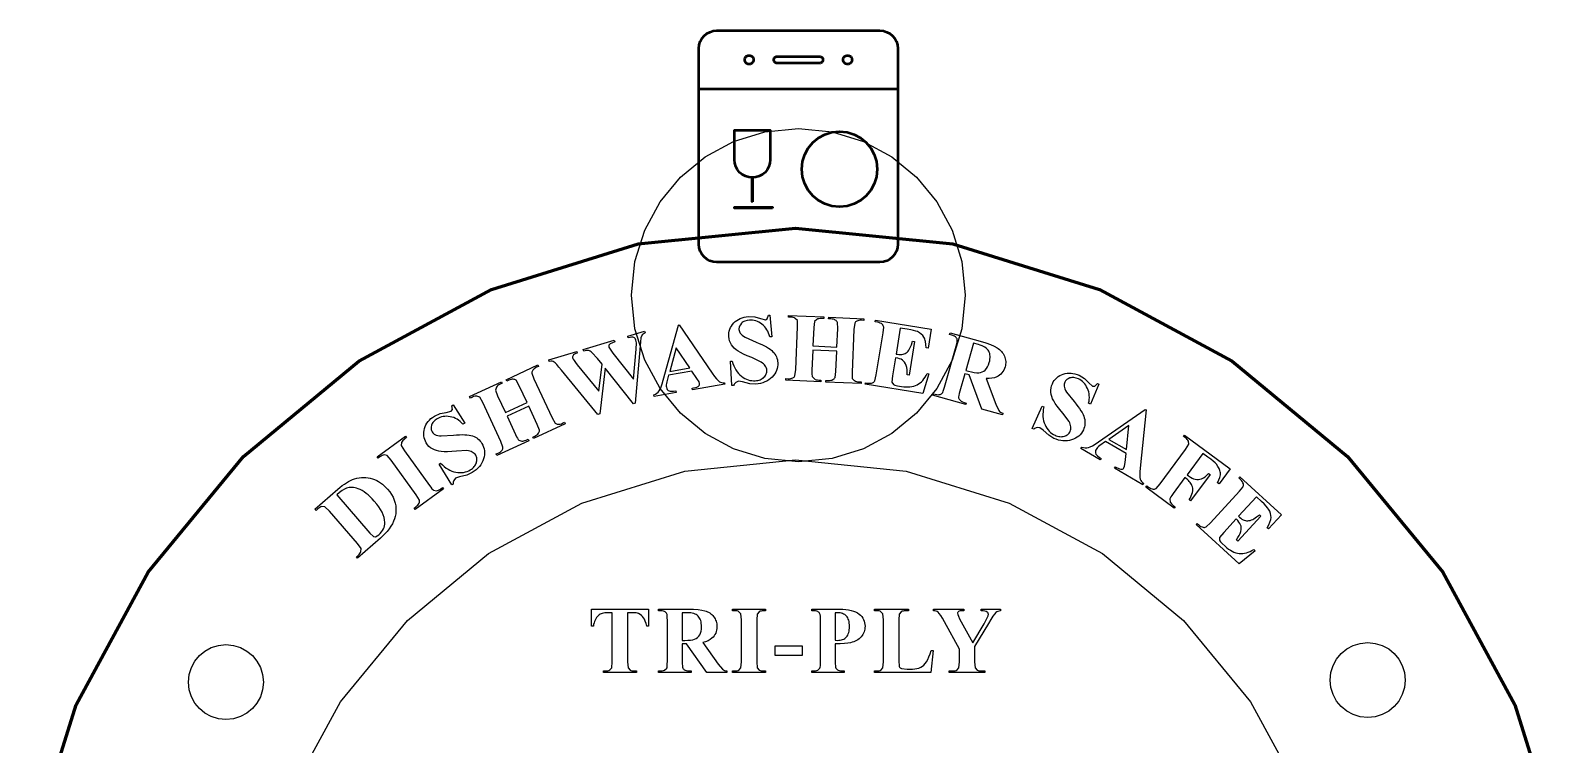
# Model space of a CAD drawing. Header units: centimetres. Extents: x -5.1 to 5, y -5.1 to 5.2.
# Drawn here: x -4.15 to 4.1, y 1.37 to 5.22 of the extents above; entities that cross this region are included whole.
import ezdxf

# ---------------------------------------------------------------- set-up
doc = ezdxf.new("R2010")
doc.units = ezdxf.units.CM
doc.header["$MEASUREMENT"] = 0
doc.layers.add('Layer 1', color=7, linetype='Continuous')

msp = doc.modelspace()

# ---------------------------------------------------------------- linework, layer by layer
at = {"layer": 'Layer 1', "lineweight": 50}
for points in [[(0.42797, 3.97009), (-0.45211, 3.97009), (-0.47167, 3.97206), (-0.48988, 3.97772), (-0.50637, 3.98667), (-0.52073, 3.99852), (-0.53258, 4.01289), (-0.54153, 4.02937), (-0.54719, 4.04759), (-0.54916, 4.06714), (-0.54916, 5.12248), (-0.54719, 5.14203), (-0.54153, 5.16025), (-0.53258, 5.17673), (-0.52073, 5.1911), (-0.50637, 5.20295), (-0.48988, 5.2119), (-0.47167, 5.21756), (-0.45211, 5.21953), (0.42797, 5.21953), (0.44752, 5.21756), (0.46574, 5.2119), (0.48222, 5.20295), (0.49658, 5.1911), (0.50843, 5.17673), (0.51738, 5.16025), (0.52304, 5.14203), (0.52501, 5.12248), (0.52501, 4.06714), (0.52304, 4.04759), (0.51738, 4.02937), (0.50843, 4.01289), (0.49658, 3.99852), (0.48222, 3.98667), (0.46574, 3.97772), (0.44752, 3.97206), (0.42797, 3.97009)], [(-0.254, 5.06203), (-0.25448, 5.05724), (-0.25587, 5.05278), (-0.25806, 5.04874), (-0.26097, 5.04522), (-0.26449, 5.04231), (-0.26853, 5.04012), (-0.27299, 5.03873), (-0.27778, 5.03825), (-0.28258, 5.03873), (-0.28705, 5.04012), (-0.2911, 5.04231), (-0.29462, 5.04522), (-0.29753, 5.04874), (-0.29972, 5.05278), (-0.30111, 5.05724), (-0.30159, 5.06203), (-0.30111, 5.06682), (-0.29972, 5.07128), (-0.29753, 5.07532), (-0.29462, 5.07884), (-0.2911, 5.08174), (-0.28705, 5.08393), (-0.28258, 5.08532), (-0.27778, 5.0858), (-0.27299, 5.08532), (-0.26853, 5.08393), (-0.26449, 5.08174), (-0.26097, 5.07884), (-0.25806, 5.07532), (-0.25587, 5.07128), (-0.25448, 5.06682), (-0.254, 5.06203)], [(0.10291, 5.04415), (-0.12704, 5.04415), (-0.13064, 5.04451), (-0.134, 5.04556), (-0.13703, 5.0472), (-0.13968, 5.04939), (-0.14187, 5.05204), (-0.14351, 5.05507), (-0.14456, 5.05843), (-0.14492, 5.06203), (-0.14456, 5.06564), (-0.14351, 5.06899), (-0.14187, 5.07203), (-0.13968, 5.07468), (-0.13703, 5.07686), (-0.134, 5.07851), (-0.13064, 5.07956), (-0.12704, 5.07992), (0.10291, 5.07992), (0.10651, 5.07956), (0.10987, 5.07851), (0.1129, 5.07686), (0.11555, 5.07468), (0.11774, 5.07203), (0.11938, 5.06899), (0.12043, 5.06564), (0.12079, 5.06203), (0.12043, 5.05843), (0.11938, 5.05507), (0.11774, 5.05204), (0.11555, 5.04939), (0.1129, 5.0472), (0.10987, 5.04556), (0.10651, 5.04451), (0.10291, 5.04415)], [(0.27744, 5.06203), (0.27696, 5.05724), (0.27557, 5.05278), (0.27338, 5.04874), (0.27047, 5.04522), (0.26695, 5.04231), (0.26291, 5.04012), (0.25845, 5.03873), (0.25366, 5.03825), (0.24886, 5.03873), (0.24439, 5.04012), (0.24034, 5.04231), (0.23682, 5.04522), (0.23391, 5.04874), (0.23172, 5.05278), (0.23033, 5.05724), (0.22985, 5.06203), (0.23033, 5.06682), (0.23172, 5.07128), (0.23391, 5.07532), (0.23682, 5.07884), (0.24034, 5.08174), (0.24439, 5.08393), (0.24886, 5.08532), (0.25366, 5.0858), (0.25845, 5.08532), (0.26291, 5.08393), (0.26695, 5.08174), (0.27047, 5.07884), (0.27338, 5.07532), (0.27557, 5.07128), (0.27696, 5.06682), (0.27744, 5.06203)], [(-0.26043, 4.42603), (-0.26043, 4.42603), (-0.27994, 4.428), (-0.29811, 4.43363), (-0.31455, 4.44256), (-0.32888, 4.45438), (-0.3407, 4.4687), (-0.34963, 4.48514), (-0.35527, 4.50332), (-0.35724, 4.52283), (-0.35724, 4.68186), (-0.16363, 4.68186), (-0.16363, 4.52283), (-0.1656, 4.50332), (-0.17124, 4.48514), (-0.18017, 4.4687), (-0.19199, 4.45438), (-0.20632, 4.44256), (-0.22276, 4.43363), (-0.24093, 4.428), (-0.26043, 4.42603)], [(0.41354, 4.4715), (0.4094, 4.43049), (0.39754, 4.39229), (0.37878, 4.35771), (0.35393, 4.32759), (0.32381, 4.30274), (0.28923, 4.28398), (0.25103, 4.27212), (0.21002, 4.26798), (0.16899, 4.27212), (0.13078, 4.28398), (0.09621, 4.30274), (0.06608, 4.32759), (0.04123, 4.35771), (0.02246, 4.39229), (0.0106, 4.43049), (0.00647, 4.4715), (0.0106, 4.51252), (0.02246, 4.55072), (0.04123, 4.58529), (0.06608, 4.61541), (0.09621, 4.64026), (0.13078, 4.65903), (0.16899, 4.67089), (0.21002, 4.67502), (0.25103, 4.67089), (0.28923, 4.65903), (0.32381, 4.64026), (0.35393, 4.61541), (0.37878, 4.58529), (0.39754, 4.55072), (0.4094, 4.51252), (0.41354, 4.4715)], [(-0.25926, 4.29613), (-0.26046, 4.29613), (-0.26046, 4.42606), (-0.25926, 4.42606), (-0.25926, 4.29613)], [(-0.15078, 4.26113), (-0.35722, 4.26113), (-0.35722, 4.26727), (-0.15078, 4.26727), (-0.15078, 4.26113)]]:
    msp.add_lwpolyline(points, close=True, dxfattribs=at)
msp.add_lwpolyline([(-0.54894, 4.90576), (0.52562, 4.90576)], dxfattribs=at)
at = {"layer": 'Layer 1', "color": 7}
msp.add_lwpolyline([(0.88844, 3.79178), (0.87015, 3.61036), (0.8177, 3.44138), (0.73469, 3.28846), (0.62477, 3.15523), (0.49154, 3.04531), (0.33862, 2.9623), (0.16964, 2.90985), (-0.01178, 2.89156), (-0.1932, 2.90985), (-0.36218, 2.9623), (-0.51509, 3.04531), (-0.64832, 3.15523), (-0.75825, 3.28846), (-0.84125, 3.44138), (-0.8937, 3.61036), (-0.91199, 3.79178), (-0.8937, 3.9732), (-0.84125, 4.14218), (-0.75825, 4.2951), (-0.64832, 4.42833), (-0.51509, 4.53825), (-0.36218, 4.62126), (-0.1932, 4.67371), (-0.01178, 4.692), (0.16964, 4.67371), (0.33862, 4.62126), (0.49154, 4.53825), (0.62477, 4.42833), (0.73469, 4.2951), (0.8177, 4.14218), (0.87015, 3.9732), (0.88844, 3.79178)], close=True, dxfattribs=at)
at = {"layer": 'Layer 1', "color": 250, "lineweight": 60}
msp.add_lwpolyline([(-4.15436, 0.79055), (-3.90891, 1.58126), (-3.52053, 2.2968), (-3.00616, 2.92023), (-2.38273, 3.4346), (-1.66719, 3.82298), (-0.87648, 4.06843), (-0.02753, 4.15401), (0.82142, 4.06843), (1.61214, 3.82298), (2.32768, 3.4346), (2.95111, 2.92023), (3.46548, 2.2968), (3.85386, 1.58126), (4.09931, 0.79055)], dxfattribs=at)
at = {"layer": 'Layer 1'}
for points in [[(-0.16511, 3.68379), (-0.15478, 3.56744), (-0.16574, 3.56673), (-0.16874, 3.57725), (-0.17241, 3.5872), (-0.17676, 3.59656), (-0.18177, 3.60533), (-0.18745, 3.61353), (-0.1938, 3.62114), (-0.20083, 3.62818), (-0.20854, 3.63463), (-0.21666, 3.64037), (-0.22488, 3.64526), (-0.23318, 3.64931), (-0.24159, 3.65253), (-0.25008, 3.6549), (-0.25868, 3.65643), (-0.26737, 3.65711), (-0.27616, 3.65696), (-0.28909, 3.65524), (-0.30047, 3.65185), (-0.30558, 3.64953), (-0.3103, 3.6468), (-0.31462, 3.64364), (-0.31856, 3.64007), (-0.3251, 3.63235), (-0.32959, 3.62422), (-0.33107, 3.62), (-0.33203, 3.61569), (-0.33249, 3.61128), (-0.33245, 3.60678), (-0.33173, 3.60116), (-0.33031, 3.59592), (-0.32822, 3.59103), (-0.32544, 3.5865), (-0.32061, 3.58079), (-0.31459, 3.57517), (-0.30736, 3.56964), (-0.29893, 3.56422), (-0.23884, 3.53787), (-0.22304, 3.5314), (-0.20854, 3.52495), (-0.19535, 3.51852), (-0.18348, 3.5121), (-0.17291, 3.50571), (-0.16365, 3.49933), (-0.15569, 3.49297), (-0.14905, 3.48663), (-0.14343, 3.48015), (-0.1385, 3.47339), (-0.13423, 3.46635), (-0.13065, 3.45902), (-0.12773, 3.4514), (-0.1255, 3.44349), (-0.12393, 3.4353), (-0.12303, 3.42681), (-0.12289, 3.41603), (-0.12388, 3.40556), (-0.12601, 3.3954), (-0.12928, 3.38555), (-0.13367, 3.37602), (-0.13921, 3.3668), (-0.14587, 3.35788), (-0.15367, 3.34927), (-0.16236, 3.34129), (-0.17172, 3.33425), (-0.18174, 3.32815), (-0.19243, 3.323), (-0.20378, 3.31879), (-0.2158, 3.31552), (-0.22848, 3.31321), (-0.24182, 3.31184), (-0.27448, 3.31307), (-0.31369, 3.32322), (-0.33523, 3.32693), (-0.34961, 3.32079), (-0.35313, 3.31758), (-0.35624, 3.31373), (-0.35892, 3.30922), (-0.36118, 3.30406), (-0.3705, 3.30345), (-0.37909, 3.43527), (-0.36977, 3.43588), (-0.3656, 3.42263), (-0.36081, 3.41024), (-0.35538, 3.39871), (-0.34932, 3.38806), (-0.34263, 3.37827), (-0.33532, 3.36935), (-0.32738, 3.3613), (-0.31882, 3.35413), (-0.30987, 3.34785), (-0.30082, 3.3425), (-0.29167, 3.33806), (-0.28242, 3.33454), (-0.27306, 3.33194), (-0.2636, 3.33026), (-0.25404, 3.32951), (-0.24436, 3.32968), (-0.23706, 3.33041), (-0.23017, 3.3316), (-0.22369, 3.33326), (-0.21763, 3.33539), (-0.21197, 3.33798), (-0.20673, 3.34103), (-0.20191, 3.34455), (-0.1975, 3.34853), (-0.19358, 3.3528), (-0.19023, 3.3572), (-0.18745, 3.36172), (-0.18523, 3.36636), (-0.18359, 3.37114), (-0.18251, 3.37605), (-0.18199, 3.38109), (-0.18205, 3.38626), (-0.18288, 3.39232), (-0.18456, 3.39826), (-0.18709, 3.40406), (-0.19047, 3.40971), (-0.1947, 3.41518), (-0.1998, 3.42044), (-0.20578, 3.42551), (-0.21266, 3.43041), (-0.26377, 3.45435), (-0.28757, 3.46409), (-0.30782, 3.47323), (-0.32452, 3.48174), (-0.33766, 3.4896), (-0.34836, 3.49742), (-0.35786, 3.5058), (-0.36615, 3.51475), (-0.37324, 3.52425), (-0.37901, 3.53438), (-0.38336, 3.5451), (-0.38627, 3.55642), (-0.38777, 3.56832), (-0.38794, 3.5786), (-0.38709, 3.58856), (-0.38522, 3.5982), (-0.38233, 3.60752), (-0.37841, 3.61652), (-0.37347, 3.62519), (-0.36751, 3.63355), (-0.36052, 3.64158), (-0.35276, 3.649), (-0.34441, 3.65554), (-0.33548, 3.66118), (-0.32597, 3.66595), (-0.31587, 3.66982), (-0.30519, 3.67282), (-0.29393, 3.67493), (-0.28209, 3.67616), (-0.24756, 3.67435), (-0.21611, 3.66493), (-0.19026, 3.65832), (-0.17955, 3.66309), (-0.17334, 3.68325), (-0.16511, 3.68379)], [(0.06591, 3.49462), (0.06118, 3.38587), (0.06084, 3.3736), (0.06099, 3.36386), (0.06162, 3.35664), (0.06274, 3.35195), (0.07421, 3.33964), (0.07897, 3.33719), (0.08453, 3.33535), (0.0909, 3.33412), (0.09805, 3.33349), (0.11004, 3.33297), (0.10965, 3.324), (-0.07975, 3.33222), (-0.07936, 3.34119), (-0.06738, 3.34067), (-0.05985, 3.34069), (-0.05306, 3.34143), (-0.04701, 3.34288), (-0.04171, 3.34502), (-0.03832, 3.34704), (-0.03531, 3.34972), (-0.03269, 3.35306), (-0.03046, 3.35706), (-0.0261, 3.38966), (-0.01609, 3.62034), (-0.01755, 3.65426), (-0.02894, 3.66656), (-0.03369, 3.66902), (-0.03928, 3.67086), (-0.0457, 3.67209), (-0.05297, 3.67272), (-0.06495, 3.67324), (-0.06456, 3.68221), (0.12485, 3.67399), (0.12446, 3.66502), (0.11247, 3.66554), (0.10501, 3.66552), (0.09827, 3.66478), (0.09226, 3.66333), (0.08698, 3.66118), (0.07555, 3.64916), (0.0712, 3.61655), (0.06689, 3.51732), (0.19591, 3.51172), (0.20021, 3.61095), (0.19875, 3.64487), (0.19702, 3.64822), (0.19453, 3.65139), (0.19126, 3.65438), (0.18719, 3.65718), (0.18238, 3.65964), (0.17678, 3.66148), (0.17037, 3.66271), (0.16316, 3.66334), (0.15136, 3.66385), (0.15175, 3.67282), (0.34116, 3.6646), (0.34077, 3.65563), (0.32897, 3.65614), (0.32139, 3.65612), (0.31459, 3.65539), (0.30858, 3.65394), (0.30338, 3.65179), (0.29998, 3.64977), (0.29692, 3.6471), (0.29421, 3.64377), (0.29185, 3.63977), (0.28751, 3.60716), (0.2775, 3.37648), (0.27895, 3.34256), (0.28068, 3.33922), (0.28318, 3.33605), (0.28645, 3.33305), (0.29052, 3.33025), (0.29533, 3.32779), (0.30093, 3.32595), (0.30734, 3.32472), (0.31455, 3.32409), (0.32636, 3.32358), (0.32597, 3.31461), (0.13655, 3.32283), (0.13694, 3.3318), (0.14875, 3.33129), (0.15633, 3.33131), (0.16313, 3.33205), (0.16913, 3.3335), (0.17433, 3.33565), (0.17774, 3.33767), (0.18079, 3.34034), (0.18349, 3.34367), (0.18585, 3.34767), (0.1902, 3.38027), (0.19492, 3.48902), (0.06591, 3.49462)], [(0.53775, 3.61431), (0.51492, 3.47349), (0.52207, 3.47233), (0.5304, 3.47131), (0.53825, 3.47103), (0.5456, 3.47149), (0.55248, 3.47269), (0.55886, 3.47463), (0.56477, 3.47731), (0.57018, 3.48072), (0.57512, 3.48488), (0.57967, 3.48974), (0.58397, 3.49527), (0.58804, 3.50146), (0.59185, 3.50832), (0.59873, 3.52405), (0.6046, 3.54246), (0.6149, 3.54079), (0.58556, 3.3598), (0.57527, 3.36147), (0.57554, 3.37593), (0.5747, 3.38918), (0.57276, 3.40123), (0.56973, 3.41206), (0.56579, 3.4216), (0.56121, 3.42964), (0.55597, 3.4362), (0.55006, 3.44129), (0.54298, 3.44537), (0.53424, 3.44888), (0.52385, 3.45182), (0.51179, 3.45419), (0.49604, 3.357), (0.49293, 3.32174), (0.50064, 3.30978), (0.50433, 3.30736), (0.50916, 3.30526), (0.51512, 3.3035), (0.52221, 3.30209), (0.54373, 3.2986), (0.55606, 3.29696), (0.56787, 3.29612), (0.57919, 3.29608), (0.58999, 3.29684), (0.60028, 3.2984), (0.61006, 3.30075), (0.61933, 3.3039), (0.62808, 3.30785), (0.63637, 3.31261), (0.64425, 3.31818), (0.65171, 3.32458), (0.65875, 3.3318), (0.66537, 3.33985), (0.67157, 3.34872), (0.67735, 3.35842), (0.68271, 3.36895), (0.69256, 3.36735), (0.65858, 3.26018), (0.34822, 3.31048), (0.34965, 3.31935), (0.36149, 3.31743), (0.36897, 3.31657), (0.3758, 3.3165), (0.38198, 3.31723), (0.3875, 3.31874), (0.3911, 3.32035), (0.3944, 3.32266), (0.39739, 3.32566), (0.40008, 3.32938), (0.40822, 3.36125), (0.44516, 3.58917), (0.44851, 3.61843), (0.44762, 3.62292), (0.44607, 3.62699), (0.44386, 3.63062), (0.44099, 3.63383), (0.43602, 3.63787), (0.42998, 3.64116), (0.42287, 3.64371), (0.41467, 3.64551), (0.40283, 3.64743), (0.40427, 3.65629), (0.70478, 3.60758), (0.68821, 3.50536), (0.67791, 3.50703), (0.67653, 3.52515), (0.67393, 3.54073), (0.67217, 3.54758), (0.67011, 3.55379), (0.66776, 3.55937), (0.66511, 3.56432), (0.65871, 3.57317), (0.65071, 3.58118), (0.64109, 3.58834), (0.62985, 3.59466), (0.62117, 3.59812), (0.60917, 3.60155), (0.59384, 3.60492), (0.57517, 3.60825), (0.53775, 3.61431)], [(-0.8416, 3.59719), (-0.83903, 3.58858), (-0.85394, 3.57833), (-0.86167, 3.56076), (-0.86614, 3.51751), (-0.89259, 3.20801), (-0.90199, 3.2052), (-1.05365, 3.39782), (-1.08397, 3.15077), (-1.0931, 3.14804), (-1.29015, 3.38757), (-1.30385, 3.40393), (-1.31499, 3.41659), (-1.32358, 3.42553), (-1.32964, 3.43073), (-1.33489, 3.43342), (-1.34105, 3.43484), (-1.34813, 3.43501), (-1.35612, 3.43393), (-1.35869, 3.44254), (-1.2075, 3.48775), (-1.20493, 3.47915), (-1.21315, 3.47612), (-1.21967, 3.47301), (-1.2245, 3.4698), (-1.22763, 3.46648), (-1.22951, 3.46313), (-1.23054, 3.45969), (-1.23072, 3.45618), (-1.23007, 3.4526), (-1.22747, 3.44677), (-1.22249, 3.43874), (-1.21513, 3.42853), (-1.2054, 3.41613), (-1.08834, 3.27374), (-1.07143, 3.41889), (-1.09566, 3.44941), (-1.1256, 3.48302), (-1.1303, 3.48656), (-1.13503, 3.48935), (-1.1398, 3.49137), (-1.14461, 3.4926), (-1.1498, 3.49304), (-1.15582, 3.49268), (-1.16267, 3.4915), (-1.17036, 3.48949), (-1.17293, 3.49809), (-1.00534, 3.54822), (-1.00276, 3.53961), (-1.02738, 3.52921), (-1.03406, 3.52088), (-1.03433, 3.51059), (-1.01229, 3.47876), (-0.90133, 3.33886), (-0.88756, 3.49962), (-0.88568, 3.53363), (-0.88821, 3.54942), (-0.89011, 3.55413), (-0.89274, 3.55803), (-0.8961, 3.56111), (-0.90023, 3.56339), (-0.90539, 3.56465), (-0.91201, 3.56476), (-0.92008, 3.56371), (-0.92958, 3.5615), (-0.93215, 3.5701), (-0.8416, 3.59719)], [(-0.58631, 3.38149), (-0.71189, 3.36005), (-0.72176, 3.3237), (-0.72363, 3.31504), (-0.72468, 3.30726), (-0.72492, 3.30038), (-0.72437, 3.29439), (-0.72243, 3.28765), (-0.71915, 3.28214), (-0.71453, 3.27784), (-0.70857, 3.27476), (-0.70335, 3.27369), (-0.69557, 3.2733), (-0.68522, 3.2736), (-0.67231, 3.2746), (-0.6708, 3.26575), (-0.79005, 3.24538), (-0.79156, 3.25424), (-0.78271, 3.25786), (-0.7749, 3.26257), (-0.76817, 3.26835), (-0.76253, 3.27519), (-0.75731, 3.28439), (-0.75194, 3.2971), (-0.74644, 3.31331), (-0.74082, 3.33303), (-0.65961, 3.63002), (-0.65454, 3.63089), (-0.47689, 3.37024), (-0.46488, 3.35332), (-0.45436, 3.34), (-0.44531, 3.3303), (-0.43772, 3.32423), (-0.43212, 3.32148), (-0.42577, 3.31975), (-0.41862, 3.31902), (-0.41067, 3.31928), (-0.40915, 3.31043), (-0.58268, 3.2808), (-0.58419, 3.28965), (-0.57706, 3.29087), (-0.56746, 3.29288), (-0.55952, 3.29534), (-0.55326, 3.29825), (-0.5487, 3.30161), (-0.54654, 3.3043), (-0.5452, 3.30735), (-0.54467, 3.31072), (-0.54493, 3.3144), (-0.54812, 3.32378), (-0.55937, 3.34178), (-0.58631, 3.38149)], [(0.88567, 3.36795), (0.85891, 3.27284), (0.85565, 3.26042), (0.85354, 3.25037), (0.85257, 3.24273), (0.85278, 3.23752), (0.8539, 3.23357), (0.8558, 3.2298), (0.85846, 3.2262), (0.86187, 3.22279), (0.86673, 3.21943), (0.87362, 3.21606), (0.88256, 3.21268), (0.89356, 3.2093), (0.89113, 3.20066), (0.7118, 3.2511), (0.71423, 3.25975), (0.7255, 3.25687), (0.73496, 3.25508), (0.7426, 3.25439), (0.74843, 3.25479), (0.75312, 3.25599), (0.75724, 3.25772), (0.76079, 3.25994), (0.76376, 3.26265), (0.76666, 3.26698), (0.76982, 3.27397), (0.77323, 3.28362), (0.77692, 3.2959), (0.83888, 3.51615), (0.84215, 3.52861), (0.84428, 3.53864), (0.84523, 3.54626), (0.84502, 3.55147), (0.8439, 3.55543), (0.842, 3.5592), (0.83934, 3.56278), (0.83594, 3.5662), (0.83108, 3.56955), (0.82419, 3.57292), (0.81524, 3.5763), (0.80424, 3.57969), (0.80667, 3.58833), (0.9696, 3.5425), (0.99911, 3.53363), (1.02405, 3.52491), (1.04441, 3.51632), (1.06023, 3.50786), (1.06678, 3.50351), (1.07286, 3.4988), (1.07848, 3.49373), (1.08363, 3.48831), (1.08832, 3.48252), (1.09253, 3.47638), (1.09628, 3.46989), (1.09957, 3.46303), (1.1023, 3.45599), (1.10438, 3.44886), (1.1058, 3.44166), (1.10658, 3.43437), (1.1067, 3.427), (1.10616, 3.41955), (1.10498, 3.41201), (1.10315, 3.40439), (1.10015, 3.3954), (1.09638, 3.38705), (1.09185, 3.37935), (1.08657, 3.37229), (1.08052, 3.36588), (1.07372, 3.36012), (1.06616, 3.355), (1.05784, 3.35054), (1.04597, 3.34604), (1.0326, 3.34302), (1.01772, 3.3415), (1.00134, 3.34146), (1.05323, 3.20363), (1.06922, 3.16949), (1.07379, 3.16455), (1.07905, 3.16035), (1.08497, 3.15688), (1.09155, 3.15415), (1.08897, 3.145), (0.97858, 3.17605), (0.90869, 3.36148), (0.88567, 3.36795)], [(-0.598, 3.39879), (-0.67162, 3.50728), (-0.70633, 3.38029), (-0.598, 3.39879)], [(0.93204, 3.53276), (0.89068, 3.38576), (0.90541, 3.38162), (0.92238, 3.37727), (0.93732, 3.37434), (0.95021, 3.37283), (0.96104, 3.37273), (0.97056, 3.37417), (0.97948, 3.37714), (0.98779, 3.38164), (0.99549, 3.38765), (1.00244, 3.39523), (1.00848, 3.40444), (1.0136, 3.41525), (1.01779, 3.42767), (1.02011, 3.43704), (1.02166, 3.44595), (1.02246, 3.45439), (1.02249, 3.46237), (1.02175, 3.46989), (1.02025, 3.47695), (1.01799, 3.48354), (1.01497, 3.48967), (1.01113, 3.49538), (1.00641, 3.50072), (1.00082, 3.50569), (0.99435, 3.51029), (0.98701, 3.51452), (0.97879, 3.51837), (0.96969, 3.52186), (0.95972, 3.52497), (0.93204, 3.53276)], [(-1.58342, 3.1377), (-1.53757, 3.03898), (-1.53223, 3.02793), (-1.52762, 3.01935), (-1.52373, 3.01323), (-1.52058, 3.00958), (-1.50474, 3.00393), (-1.49938, 3.00394), (-1.4936, 3.00487), (-1.48738, 3.00671), (-1.48074, 3.00944), (-1.46985, 3.0145), (-1.46607, 3.00635), (-1.63801, 2.9265), (-1.6418, 2.93465), (-1.63092, 2.9397), (-1.62425, 2.94318), (-1.61855, 2.94696), (-1.61385, 2.95103), (-1.61013, 2.95537), (-1.60805, 2.95873), (-1.60661, 2.96248), (-1.60582, 2.96665), (-1.60567, 2.97123), (-1.61681, 3.00218), (-1.71407, 3.2116), (-1.73097, 3.24104), (-1.74674, 3.24673), (-1.7521, 3.24672), (-1.7579, 3.24578), (-1.76417, 3.24392), (-1.77091, 3.24114), (-1.78179, 3.23609), (-1.78557, 3.24423), (-1.61362, 3.32408), (-1.60984, 3.31594), (-1.62073, 3.31088), (-1.62734, 3.30743), (-1.63298, 3.30367), (-1.63765, 3.29962), (-1.64135, 3.29528), (-1.64596, 3.27935), (-1.63483, 3.2484), (-1.59299, 3.15831), (-1.47587, 3.2127), (-1.5177, 3.30279), (-1.53461, 3.33223), (-1.53768, 3.33441), (-1.54135, 3.33608), (-1.54563, 3.33723), (-1.55054, 3.33784), (-1.55594, 3.33781), (-1.56176, 3.33687), (-1.56801, 3.33501), (-1.57471, 3.33225), (-1.58542, 3.32728), (-1.5892, 3.33542), (-1.41725, 3.41528), (-1.41347, 3.40713), (-1.42418, 3.40216), (-1.4309, 3.39865), (-1.43661, 3.39487), (-1.44128, 3.39082), (-1.4449, 3.38652), (-1.44699, 3.38316), (-1.44847, 3.37938), (-1.44934, 3.37518), (-1.4496, 3.37054), (-1.43845, 3.3396), (-1.3412, 3.13018), (-1.3243, 3.10074), (-1.32122, 3.09856), (-1.31755, 3.09689), (-1.31327, 3.09574), (-1.30836, 3.09513), (-1.30296, 3.09516), (-1.29714, 3.0961), (-1.29089, 3.09796), (-1.28419, 3.10072), (-1.27348, 3.10569), (-1.2697, 3.09755), (-1.44165, 3.01769), (-1.44543, 3.02584), (-1.43472, 3.03081), (-1.428, 3.03432), (-1.42229, 3.0381), (-1.41762, 3.04215), (-1.414, 3.04645), (-1.41191, 3.04981), (-1.41043, 3.05359), (-1.40956, 3.0578), (-1.40931, 3.06243), (-1.42045, 3.09337), (-1.4663, 3.1921), (-1.58342, 3.1377)], [(1.60925, 3.31116), (1.56371, 3.20359), (1.55369, 3.20811), (1.55599, 3.21881), (1.55742, 3.22931), (1.55799, 3.23962), (1.55769, 3.24972), (1.55652, 3.25963), (1.55449, 3.26934), (1.55159, 3.27885), (1.54782, 3.28816), (1.54335, 3.29704), (1.5384, 3.30522), (1.53297, 3.3127), (1.52706, 3.31949), (1.52067, 3.32558), (1.5138, 3.33096), (1.50645, 3.33566), (1.49861, 3.33965), (1.48639, 3.34421), (1.47475, 3.34657), (1.46916, 3.34692), (1.46371, 3.34673), (1.4584, 3.34598), (1.45325, 3.34467), (1.44385, 3.34093), (1.43607, 3.33585), (1.43278, 3.33283), (1.4299, 3.32948), (1.42742, 3.3258), (1.42535, 3.32181), (1.42335, 3.31651), (1.42213, 3.31121), (1.42169, 3.30591), (1.422, 3.3006), (1.42358, 3.2933), (1.42626, 3.28551), (1.43005, 3.27723), (1.43494, 3.26849), (1.4756, 3.21699), (1.48652, 3.20386), (1.49628, 3.19135), (1.5049, 3.17947), (1.51237, 3.16823), (1.5187, 3.15761), (1.52387, 3.14763), (1.5279, 3.13828), (1.53079, 3.12956), (1.5327, 3.12121), (1.53389, 3.11293), (1.53434, 3.10471), (1.53406, 3.09655), (1.53306, 3.08846), (1.53132, 3.08042), (1.52885, 3.07245), (1.52566, 3.06453), (1.52072, 3.05495), (1.51492, 3.04617), (1.50827, 3.03821), (1.50076, 3.03105), (1.49239, 3.0247), (1.48317, 3.01916), (1.4731, 3.01442), (1.46217, 3.01049), (1.45074, 3.00753), (1.43917, 3.0057), (1.42745, 3.00503), (1.4156, 3.0055), (1.4036, 3.00712), (1.39147, 3.00988), (1.37919, 3.0138), (1.36677, 3.01886), (1.33851, 3.03529), (1.30867, 3.06267), (1.2914, 3.07607), (1.27582, 3.0774), (1.2712, 3.07622), (1.26665, 3.07428), (1.26217, 3.07157), (1.25775, 3.06807), (1.24924, 3.07192), (1.30359, 3.19232), (1.3121, 3.18847), (1.30955, 3.17482), (1.30797, 3.16163), (1.30734, 3.14891), (1.30768, 3.13665), (1.30898, 3.12487), (1.31125, 3.11356), (1.31447, 3.10272), (1.31866, 3.09237), (1.32361, 3.08262), (1.32908, 3.07364), (1.33508, 3.06543), (1.34159, 3.05797), (1.34863, 3.05128), (1.35619, 3.04536), (1.36429, 3.0402), (1.37291, 3.0358), (1.37969, 3.03301), (1.38634, 3.03083), (1.39284, 3.02925), (1.39919, 3.02827), (1.4054, 3.0279), (1.41146, 3.02814), (1.41738, 3.02898), (1.42314, 3.03042), (1.4286, 3.03235), (1.43362, 3.03466), (1.4382, 3.03734), (1.44234, 3.0404), (1.44604, 3.04385), (1.44929, 3.04767), (1.45211, 3.05188), (1.45449, 3.05647), (1.45661, 3.06221), (1.45792, 3.06824), (1.45841, 3.07455), (1.45808, 3.08113), (1.45691, 3.08794), (1.45489, 3.09498), (1.452, 3.10227), (1.44822, 3.10983), (1.41435, 3.15498), (1.39792, 3.17477), (1.38433, 3.19234), (1.37359, 3.20769), (1.36568, 3.22081), (1.35992, 3.23274), (1.35548, 3.24461), (1.35236, 3.25641), (1.35056, 3.26812), (1.35023, 3.27977), (1.35144, 3.29128), (1.35418, 3.30263), (1.35844, 3.31384), (1.36312, 3.323), (1.36855, 3.3314), (1.37473, 3.33903), (1.38167, 3.3459), (1.38935, 3.352), (1.39778, 3.35733), (1.40697, 3.3619), (1.41692, 3.3657), (1.42726, 3.36861), (1.4377, 3.37045), (1.44823, 3.37125), (1.45887, 3.37098), (1.4696, 3.36966), (1.48044, 3.36729), (1.49137, 3.36387), (1.5024, 3.35939), (1.53203, 3.34157), (1.55537, 3.31848), (1.57509, 3.30049), (1.58678, 3.29966), (1.60174, 3.31455), (1.60925, 3.31116)], [(-1.87521, 3.19944), (-1.81238, 3.10098), (-1.82178, 3.09529), (-1.8293, 3.10324), (-1.83714, 3.11037), (-1.84531, 3.11667), (-1.8538, 3.12215), (-1.86262, 3.1268), (-1.87178, 3.13063), (-1.88126, 3.13363), (-1.89107, 3.1358), (-1.90092, 3.13715), (-1.91047, 3.1377), (-1.91971, 3.13747), (-1.92864, 3.13644), (-1.93728, 3.13462), (-1.94561, 3.13201), (-1.95364, 3.12861), (-1.96137, 3.12442), (-1.97205, 3.11693), (-1.98058, 3.10868), (-1.98405, 3.10427), (-1.98697, 3.09966), (-1.98935, 3.09487), (-1.9912, 3.08988), (-1.99344, 3.08002), (-1.99367, 3.07073), (-1.99304, 3.06631), (-1.99191, 3.06203), (-1.99028, 3.05791), (-1.98817, 3.05393), (-1.98494, 3.04928), (-1.98127, 3.04528), (-1.97715, 3.04192), (-1.9726, 3.03918), (-1.96568, 3.03634), (-1.95774, 3.03413), (-1.94878, 3.03256), (-1.9388, 3.03163), (-1.87333, 3.03597), (-1.85633, 3.03752), (-1.84049, 3.03849), (-1.82582, 3.03886), (-1.81232, 3.03864), (-1.79999, 3.03784), (-1.78883, 3.03645), (-1.77884, 3.03447), (-1.77002, 3.03191), (-1.76205, 3.02876), (-1.75456, 3.02504), (-1.74753, 3.02076), (-1.74097, 3.01591), (-1.73487, 3.01049), (-1.72923, 3.00451), (-1.72406, 2.99796), (-1.71935, 2.99084), (-1.71425, 2.98134), (-1.7103, 2.97159), (-1.70751, 2.9616), (-1.70587, 2.95136), (-1.70537, 2.94087), (-1.70603, 2.93013), (-1.70783, 2.91914), (-1.71078, 2.90791), (-1.71481, 2.89681), (-1.71987, 2.88625), (-1.72595, 2.87621), (-1.73305, 2.86671), (-1.74118, 2.85774), (-1.75034, 2.84931), (-1.76052, 2.84141), (-1.77173, 2.83404), (-1.80127, 2.82006), (-1.84075, 2.81098), (-1.86157, 2.80435), (-1.87149, 2.79226), (-1.87314, 2.78779), (-1.87412, 2.78294), (-1.87442, 2.77771), (-1.87404, 2.77208), (-1.88203, 2.76725), (-1.95045, 2.88025), (-1.94246, 2.88508), (-1.93265, 2.87524), (-1.92268, 2.86646), (-1.91255, 2.85874), (-1.90226, 2.85208), (-1.89181, 2.84648), (-1.88121, 2.84194), (-1.87046, 2.83846), (-1.85956, 2.83605), (-1.84872, 2.83461), (-1.83822, 2.83403), (-1.82805, 2.83431), (-1.81822, 2.83545), (-1.80872, 2.83746), (-1.79955, 2.84034), (-1.79072, 2.84408), (-1.78221, 2.8487), (-1.77607, 2.85271), (-1.77051, 2.85694), (-1.76552, 2.8614), (-1.76112, 2.86608), (-1.7573, 2.87099), (-1.75406, 2.87612), (-1.7514, 2.88146), (-1.74932, 2.88703), (-1.74782, 2.89263), (-1.74687, 2.89808), (-1.74649, 2.90337), (-1.74667, 2.90852), (-1.74741, 2.91351), (-1.74871, 2.91836), (-1.75058, 2.92307), (-1.75302, 2.92763), (-1.75655, 2.93263), (-1.76078, 2.93713), (-1.7657, 2.9411), (-1.7713, 2.94456), (-1.77758, 2.94746), (-1.78453, 2.94978), (-1.79217, 2.95152), (-1.80053, 2.95269), (-1.85693, 2.95036), (-1.88255, 2.94803), (-1.90473, 2.9468), (-1.92346, 2.94665), (-1.93875, 2.94756), (-1.95185, 2.94956), (-1.96414, 2.95263), (-1.97563, 2.95674), (-1.9863, 2.96189), (-1.99609, 2.96822), (-2.00489, 2.97574), (-2.01269, 2.98443), (-2.01951, 2.9943), (-2.02441, 3.00334), (-2.02825, 3.01257), (-2.03104, 3.02199), (-2.03277, 3.03159), (-2.03344, 3.04138), (-2.03306, 3.05135), (-2.03162, 3.06152), (-2.02912, 3.07187), (-2.02566, 3.08204), (-2.02127, 3.09168), (-2.01595, 3.10081), (-2.00971, 3.10942), (-2.00254, 3.11752), (-1.99445, 3.1251), (-1.98543, 3.13217), (-1.97549, 3.13872), (-1.94401, 3.15305), (-1.91176, 3.15919), (-1.88577, 3.16525), (-1.87847, 3.17441), (-1.88226, 3.19517), (-1.87521, 3.19944)], [(1.75584, 2.93709), (1.64587, 3.00141), (1.61494, 2.97991), (1.60794, 2.97448), (1.60214, 2.9692), (1.59753, 2.96408), (1.5941, 2.95914), (1.59125, 2.95273), (1.59022, 2.9464), (1.591, 2.94014), (1.59358, 2.93395), (1.59689, 2.92978), (1.6026, 2.92447), (1.61072, 2.91805), (1.62125, 2.91051), (1.61671, 2.90276), (1.51228, 2.96384), (1.51682, 2.97159), (1.52593, 2.96867), (1.53493, 2.96726), (1.54381, 2.96736), (1.55253, 2.96898), (1.56244, 2.97267), (1.57473, 2.97895), (1.58936, 2.98783), (1.60634, 2.99932), (1.8595, 3.17456), (1.86394, 3.17196), (1.83241, 2.85812), (1.83072, 2.83744), (1.83022, 2.82047), (1.83092, 2.80722), (1.83283, 2.79769), (1.83535, 2.79199), (1.8391, 2.78657), (1.8441, 2.78142), (1.85037, 2.77651), (1.84583, 2.76875), (1.69387, 2.85763), (1.69841, 2.86538), (1.70466, 2.86173), (1.7133, 2.85709), (1.72097, 2.85388), (1.72763, 2.85208), (1.73328, 2.85172), (1.73666, 2.8524), (1.73965, 2.85387), (1.74222, 2.85611), (1.74439, 2.8591), (1.74798, 2.86833), (1.75094, 2.88935), (1.75584, 2.93709)], [(1.75801, 2.95785), (1.77138, 3.08828), (1.66315, 3.01334), (1.75801, 2.95785)], [(-1.93152, 2.75335), (-1.92627, 2.74606), (-2.08015, 2.63532), (-2.0854, 2.64261), (-2.07566, 2.64962), (-2.06976, 2.65429), (-2.06488, 2.65908), (-2.06102, 2.66396), (-2.05818, 2.66893), (-2.05677, 2.67261), (-2.05607, 2.67657), (-2.05607, 2.68081), (-2.05679, 2.68534), (-2.07355, 2.71364), (-2.20842, 2.90105), (-2.23056, 2.92679), (-2.24712, 2.92941), (-2.25238, 2.9284), (-2.2579, 2.92639), (-2.2637, 2.92338), (-2.2698, 2.91938), (-2.27954, 2.91238), (-2.28478, 2.91967), (-2.13091, 3.0304), (-2.12566, 3.02312), (-2.13539, 3.01611), (-2.14124, 3.01147), (-2.14608, 3.00672), (-2.14991, 3.00187), (-2.15273, 2.99691), (-2.15426, 2.98039), (-2.13751, 2.95209), (-2.00263, 2.76468), (-1.99531, 2.75483), (-1.98917, 2.74726), (-1.9842, 2.74198), (-1.98042, 2.73899), (-1.9638, 2.73642), (-1.95854, 2.73744), (-1.95303, 2.73944), (-1.94726, 2.74241), (-1.94125, 2.74635), (-1.93152, 2.75335)], [(2.17076, 2.93782), (2.08482, 2.82197), (2.09321, 2.81575), (2.10273, 2.80923), (2.11186, 2.80407), (2.12063, 2.80027), (2.12906, 2.79782), (2.13739, 2.79674), (2.14595, 2.79695), (2.15474, 2.79845), (2.16376, 2.80124), (2.173, 2.80558), (2.18237, 2.81162), (2.19187, 2.81937), (2.20147, 2.82886), (2.20897, 2.8233), (2.10446, 2.68241), (2.09696, 2.68797), (2.1028, 2.69844), (2.10757, 2.70839), (2.11127, 2.71782), (2.1139, 2.72672), (2.11546, 2.7351), (2.11595, 2.74297), (2.11536, 2.75031), (2.11371, 2.75713), (2.11129, 2.76354), (2.10843, 2.76967), (2.10512, 2.77552), (2.10137, 2.78108), (2.09717, 2.78635), (2.09252, 2.79134), (2.08742, 2.79605), (2.08188, 2.80047), (2.07349, 2.80669), (2.00959, 2.72054), (2.00243, 2.71057), (1.99709, 2.70243), (1.99357, 2.6961), (1.99187, 2.69158), (1.99448, 2.67495), (1.99705, 2.67025), (2.00062, 2.66561), (2.00521, 2.66103), (2.01078, 2.6565), (2.02042, 2.64935), (2.01507, 2.64214), (1.8628, 2.75509), (1.86815, 2.7623), (1.87779, 2.75515), (1.88404, 2.75094), (1.89008, 2.74775), (1.8959, 2.74556), (1.90149, 2.74437), (1.90543, 2.74414), (1.90942, 2.74467), (1.91345, 2.74597), (1.91755, 2.74803), (1.93942, 2.7726), (2.07698, 2.95805), (2.09477, 2.98696), (2.09225, 3.00352), (2.08968, 3.00822), (2.08608, 3.01288), (2.08145, 3.01749), (2.07579, 3.02208), (2.06615, 3.02923), (2.0715, 3.03645), (2.31778, 2.85377), (2.25797, 2.77313), (2.24914, 2.77968), (2.25691, 2.79452), (2.26213, 2.80838), (2.26378, 2.81495), (2.2648, 2.82128), (2.26517, 2.82737), (2.26491, 2.83322), (2.26409, 2.83894), (2.26273, 2.84467), (2.26084, 2.8504), (2.25841, 2.85615), (2.25194, 2.86765), (2.24333, 2.87916), (2.23646, 2.88636), (2.22657, 2.89521), (2.21365, 2.90571), (2.19769, 2.91785), (2.17076, 2.93782)], [(-2.39025, 2.37277), (-2.39615, 2.37954), (-2.38709, 2.38742), (-2.38167, 2.39253), (-2.37733, 2.39751), (-2.37409, 2.40233), (-2.37197, 2.407), (-2.37118, 2.42508), (-2.39089, 2.45136), (-2.54245, 2.62556), (-2.56686, 2.64915), (-2.58359, 2.65023), (-2.58873, 2.64874), (-2.59404, 2.64623), (-2.59954, 2.6427), (-2.60524, 2.63816), (-2.6143, 2.63029), (-2.62019, 2.63706), (-2.49734, 2.74395), (-2.48516, 2.75419), (-2.47323, 2.76351), (-2.46155, 2.77189), (-2.45012, 2.77936), (-2.43894, 2.78589), (-2.42802, 2.7915), (-2.41735, 2.79619), (-2.40694, 2.79995), (-2.39442, 2.80348), (-2.38201, 2.80601), (-2.36971, 2.80757), (-2.35752, 2.80813), (-2.34544, 2.80772), (-2.33347, 2.80632), (-2.32162, 2.80395), (-2.30988, 2.80059), (-2.29837, 2.79633), (-2.28722, 2.79128), (-2.27644, 2.78546), (-2.26602, 2.77886), (-2.25597, 2.77149), (-2.24628, 2.76333), (-2.23696, 2.7544), (-2.228, 2.7447), (-2.21672, 2.73055), (-2.20706, 2.71592), (-2.19904, 2.70081), (-2.19265, 2.68523), (-2.18789, 2.66967), (-2.18469, 2.65452), (-2.18303, 2.6398), (-2.18294, 2.62551), (-2.18433, 2.61157), (-2.18693, 2.59788), (-2.19073, 2.58445), (-2.19574, 2.57129), (-2.20216, 2.55802), (-2.21009, 2.54436), (-2.21955, 2.53029), (-2.23052, 2.51582), (-2.2674, 2.47965), (-2.39025, 2.37277)], [(2.45888, 2.70343), (2.36253, 2.59822), (2.36787, 2.59333), (2.37428, 2.5879), (2.38068, 2.58337), (2.38709, 2.57971), (2.39349, 2.57694), (2.3999, 2.57506), (2.4063, 2.57406), (2.41271, 2.57394), (2.41911, 2.5747), (2.42558, 2.57627), (2.43222, 2.57853), (2.43901, 2.58148), (2.44597, 2.58513), (2.46035, 2.59451), (2.47535, 2.60668), (2.48305, 2.59963), (2.35922, 2.46441), (2.35153, 2.47145), (2.35969, 2.48339), (2.36626, 2.49493), (2.37124, 2.50607), (2.37465, 2.51679), (2.37659, 2.52692), (2.37718, 2.53616), (2.3764, 2.54452), (2.37425, 2.55202), (2.37057, 2.55932), (2.36518, 2.56704), (2.3581, 2.5752), (2.34933, 2.5838), (2.28284, 2.51118), (2.26088, 2.48341), (2.26077, 2.46918), (2.26253, 2.46513), (2.26542, 2.46073), (2.26944, 2.45599), (2.27459, 2.45091), (2.29067, 2.43619), (2.30007, 2.42806), (2.30949, 2.42087), (2.31893, 2.41463), (2.32838, 2.40934), (2.33784, 2.405), (2.34731, 2.4016), (2.35679, 2.39915), (2.36627, 2.39765), (2.37581, 2.39708), (2.38545, 2.39742), (2.3952, 2.39867), (2.40504, 2.40085), (2.41499, 2.40394), (2.42505, 2.40796), (2.4352, 2.4129), (2.44546, 2.41876), (2.45282, 2.41201), (2.36561, 2.34106), (2.13373, 2.5534), (2.13979, 2.56002), (2.14864, 2.55192), (2.15442, 2.5471), (2.1601, 2.5433), (2.16567, 2.54051), (2.17111, 2.53875), (2.175, 2.53812), (2.17902, 2.53824), (2.18317, 2.53911), (2.18746, 2.54074), (2.21174, 2.56292), (2.36768, 2.73321), (2.38654, 2.75583), (2.38826, 2.76008), (2.38919, 2.76433), (2.38934, 2.76858), (2.3887, 2.77284), (2.38676, 2.77894), (2.38352, 2.785), (2.37896, 2.79104), (2.37309, 2.79704), (2.36425, 2.80513), (2.37032, 2.81176), (2.59484, 2.60615), (2.5249, 2.52978), (2.5172, 2.53683), (2.52599, 2.55274), (2.53237, 2.5672), (2.53634, 2.5802), (2.53794, 2.59175), (2.53744, 2.60266), (2.53514, 2.61375), (2.53103, 2.62502), (2.5251, 2.63647), (2.51974, 2.64412), (2.51159, 2.65356), (2.50063, 2.6648), (2.48684, 2.67782), (2.45888, 2.70343)], [(-2.50289, 2.7132), (-2.32353, 2.50705), (-2.30441, 2.48843), (-2.29404, 2.48753), (-2.27567, 2.49837), (-2.26775, 2.50587), (-2.26092, 2.51363), (-2.25521, 2.52164), (-2.2506, 2.52992), (-2.24709, 2.53845), (-2.24469, 2.54723), (-2.2434, 2.55628), (-2.24322, 2.56558), (-2.24449, 2.57857), (-2.24742, 2.59194), (-2.25201, 2.60568), (-2.25826, 2.6198), (-2.26617, 2.63429), (-2.27575, 2.64914), (-2.28698, 2.66437), (-2.29987, 2.67996), (-2.31092, 2.69214), (-2.32194, 2.70322), (-2.33291, 2.71321), (-2.34384, 2.7221), (-2.35473, 2.72989), (-2.36559, 2.7366), (-2.37642, 2.7422), (-2.38722, 2.74672), (-2.3956, 2.74947), (-2.40381, 2.75153), (-2.41183, 2.75291), (-2.41968, 2.7536), (-2.42735, 2.75361), (-2.43485, 2.75294), (-2.44216, 2.75159), (-2.4493, 2.74956), (-2.46011, 2.7448), (-2.47264, 2.73715), (-2.4869, 2.72661), (-2.50289, 2.7132)], [(-0.82063, 2.09713), (-0.82063, 2.00465), (-0.82941, 2.00465), (-0.83357, 2.01954), (-0.83794, 2.03216), (-0.84252, 2.04253), (-0.84732, 2.05063), (-0.85269, 2.0573), (-0.85899, 2.06324), (-0.86622, 2.06844), (-0.87435, 2.07293), (-0.88003, 2.07492), (-0.88753, 2.07635), (-0.89682, 2.07721), (-0.90793, 2.0775), (-0.93376, 2.0775), (-0.93376, 1.813), (-0.93092, 1.77993), (-0.91973, 1.7684), (-0.91516, 1.7662), (-0.90984, 1.76464), (-0.90376, 1.76371), (-0.89691, 1.7634), (-0.88572, 1.7634), (-0.88572, 1.75462), (-1.06394, 1.75462), (-1.06394, 1.7634), (-1.05266, 1.7634), (-1.04566, 1.76374), (-1.03936, 1.76475), (-1.03378, 1.76642), (-1.0289, 1.76874), (-1.01866, 1.78097), (-1.0159, 1.813), (-1.0159, 2.0775), (-1.0407, 2.0775), (-1.04899, 2.07727), (-1.0567, 2.07658), (-1.06382, 2.07543), (-1.07035, 2.07383), (-1.0763, 2.07177), (-1.08166, 2.06925), (-1.08644, 2.06628), (-1.09063, 2.06286), (-1.09584, 2.05749), (-1.10053, 2.05157), (-1.10473, 2.04511), (-1.10842, 2.03811), (-1.1116, 2.03057), (-1.11429, 2.02248), (-1.11649, 2.01384), (-1.11819, 2.00465), (-1.128, 2.00465), (-1.128, 2.09713), (-0.82063, 2.09713)], [(-0.63878, 1.91063), (-0.63878, 1.81403), (-0.63857, 1.80147), (-0.63793, 1.79146), (-0.63686, 1.78401), (-0.63534, 1.77916), (-0.63332, 1.77574), (-0.63065, 1.77269), (-0.62733, 1.77002), (-0.62337, 1.76771), (-0.61812, 1.76584), (-0.61103, 1.76449), (-0.60208, 1.76367), (-0.59126, 1.7634), (-0.59126, 1.75462), (-0.76638, 1.75462), (-0.76638, 1.7634), (-0.75545, 1.76368), (-0.74644, 1.7645), (-0.73935, 1.76587), (-0.73418, 1.76779), (-0.7223, 1.77924), (-0.72078, 1.78408), (-0.71971, 1.7915), (-0.71907, 1.80149), (-0.71886, 1.81403), (-0.71886, 2.03772), (-0.71907, 2.05031), (-0.71971, 2.06032), (-0.72078, 2.06774), (-0.7223, 2.07259), (-0.72432, 2.07601), (-0.727, 2.07906), (-0.73032, 2.08173), (-0.73427, 2.08404), (-0.73952, 2.08591), (-0.74661, 2.08726), (-0.75556, 2.08807), (-0.76638, 2.08834), (-0.76638, 2.09713), (-0.60727, 2.09713), (-0.57831, 2.09659), (-0.55353, 2.09499), (-0.53291, 2.0923), (-0.51644, 2.08852), (-0.50941, 2.08616), (-0.5027, 2.08333), (-0.49633, 2.08005), (-0.49029, 2.07631), (-0.48458, 2.07211), (-0.4792, 2.06744), (-0.47415, 2.06232), (-0.46943, 2.05674), (-0.46516, 2.05084), (-0.46147, 2.04468), (-0.45835, 2.03828), (-0.45579, 2.03162), (-0.45381, 2.02472), (-0.45239, 2.01756), (-0.45154, 2.01016), (-0.45126, 2.0025), (-0.45169, 1.99324), (-0.45297, 1.98439), (-0.45511, 1.97594), (-0.4581, 1.9679), (-0.46193, 1.96026), (-0.46662, 1.95304), (-0.47216, 1.94622), (-0.47855, 1.93982), (-0.48814, 1.93244), (-0.49948, 1.92607), (-0.51255, 1.92069), (-0.52737, 1.91632), (-0.44532, 1.80034), (-0.42216, 1.77244), (-0.41677, 1.76901), (-0.41095, 1.76644), (-0.4047, 1.76475), (-0.39805, 1.76392), (-0.39805, 1.75462), (-0.50585, 1.75462), (-0.61631, 1.91063), (-0.63878, 1.91063)], [(-0.63878, 2.07801), (-0.63878, 1.92871), (-0.62441, 1.92871), (-0.60794, 1.92911), (-0.59368, 1.93032), (-0.58163, 1.93231), (-0.5718, 1.93509), (-0.56355, 1.93896), (-0.55624, 1.94412), (-0.54986, 1.95055), (-0.54442, 1.95825), (-0.54006, 1.96722), (-0.53694, 1.97748), (-0.53506, 1.98901), (-0.53443, 2.00181), (-0.53472, 2.01124), (-0.53558, 2.02004), (-0.53701, 2.0282), (-0.53901, 2.03572), (-0.54159, 2.0426), (-0.54474, 2.04884), (-0.54847, 2.05444), (-0.55277, 2.05941), (-0.5577, 2.06377), (-0.56333, 2.06755), (-0.56966, 2.07074), (-0.57668, 2.07336), (-0.5844, 2.07539), (-0.59281, 2.07685), (-0.60193, 2.07772), (-0.61175, 2.07801), (-0.63878, 2.07801)], [(-0.18874, 1.7634), (-0.18874, 1.75462), (-0.36697, 1.75462), (-0.36697, 1.7634), (-0.35569, 1.7634), (-0.34862, 1.76374), (-0.34227, 1.76475), (-0.33664, 1.76642), (-0.33175, 1.76874), (-0.32168, 1.78097), (-0.31892, 1.813), (-0.31892, 2.03875), (-0.32168, 2.07181), (-0.33287, 2.08335), (-0.33744, 2.08555), (-0.34277, 2.08711), (-0.34885, 2.08803), (-0.35569, 2.08834), (-0.36697, 2.08834), (-0.36697, 2.09713), (-0.18874, 2.09713), (-0.18874, 2.08834), (-0.20002, 2.08834), (-0.20703, 2.088), (-0.21333, 2.087), (-0.21891, 2.08533), (-0.22378, 2.08301), (-0.23403, 2.07078), (-0.23678, 2.03875), (-0.23678, 1.813), (-0.23394, 1.77993), (-0.22266, 1.7684), (-0.2181, 1.7662), (-0.2128, 1.76464), (-0.20677, 1.76371), (-0.20002, 1.7634), (-0.18874, 1.7634)], [(0.18691, 1.9096), (0.18691, 1.81455), (0.18712, 1.80184), (0.18776, 1.79174), (0.18884, 1.78424), (0.19036, 1.77933), (0.19237, 1.77589), (0.19507, 1.77281), (0.19844, 1.77008), (0.2025, 1.76771), (0.20774, 1.76584), (0.21482, 1.76449), (0.22372, 1.76367), (0.23444, 1.7634), (0.23444, 1.75462), (0.06035, 1.75462), (0.06035, 1.7634), (0.07128, 1.76368), (0.08029, 1.76451), (0.08738, 1.76591), (0.09255, 1.76788), (0.10443, 1.77942), (0.10595, 1.78428), (0.10702, 1.79175), (0.10766, 1.80184), (0.10787, 1.81455), (0.10787, 2.0372), (0.10766, 2.0499), (0.10702, 2.06), (0.10595, 2.06751), (0.10443, 2.07242), (0.10243, 2.07586), (0.09977, 2.07894), (0.09645, 2.08167), (0.09246, 2.08404), (0.08721, 2.08591), (0.08012, 2.08726), (0.07117, 2.08807), (0.06035, 2.08834), (0.06035, 2.09713), (0.20964, 2.09713), (0.22743, 2.09672), (0.24392, 2.09548), (0.2591, 2.09343), (0.27298, 2.09055), (0.28556, 2.08686), (0.29683, 2.08234), (0.3068, 2.07701), (0.31546, 2.07087), (0.323, 2.06408), (0.32952, 2.05688), (0.33504, 2.04928), (0.33956, 2.04128), (0.34306, 2.03287), (0.34557, 2.02404), (0.34707, 2.01481), (0.34757, 2.00517), (0.34725, 1.99696), (0.34628, 1.98906), (0.34466, 1.98146), (0.3424, 1.97416), (0.33948, 1.96717), (0.33591, 1.96048), (0.33169, 1.95409), (0.32682, 1.948), (0.32141, 1.9423), (0.31551, 1.93707), (0.30911, 1.93232), (0.30222, 1.92804), (0.29484, 1.92423), (0.28697, 1.92089), (0.2786, 1.91803), (0.26974, 1.91563), (0.25541, 1.91298), (0.23682, 1.9111), (0.21398, 1.90997), (0.18691, 1.9096)], [(0.18691, 2.0775), (0.18691, 1.92923), (0.19957, 1.92871), (0.20707, 1.929), (0.21413, 1.92986), (0.22075, 1.93129), (0.22693, 1.9333), (0.23266, 1.93588), (0.23795, 1.93903), (0.24279, 1.94275), (0.24718, 1.94705), (0.25109, 1.95195), (0.25448, 1.95748), (0.25735, 1.96364), (0.2597, 1.97043), (0.26153, 1.97785), (0.26284, 1.98589), (0.26363, 1.99457), (0.26389, 2.00388), (0.26363, 2.01312), (0.26284, 2.02171), (0.26153, 2.02965), (0.2597, 2.03695), (0.25735, 2.04361), (0.25448, 2.04964), (0.25109, 2.05502), (0.24718, 2.05976), (0.24276, 2.06391), (0.23781, 2.06751), (0.23234, 2.07055), (0.22636, 2.07305), (0.21986, 2.075), (0.21286, 2.07639), (0.20534, 2.07722), (0.19733, 2.0775), (0.18691, 2.0775)], [(0.71531, 1.87447), (0.7024, 1.75462), (0.39915, 1.75462), (0.39915, 1.7634), (0.41043, 1.7634), (0.4175, 1.76374), (0.42385, 1.76475), (0.42948, 1.76642), (0.43437, 1.76874), (0.44444, 1.78097), (0.4472, 1.813), (0.4472, 2.03875), (0.44444, 2.07181), (0.43325, 2.08335), (0.42868, 2.08555), (0.42336, 2.08711), (0.41728, 2.08803), (0.41043, 2.08834), (0.39915, 2.08834), (0.39915, 2.09713), (0.58151, 2.09713), (0.58151, 2.08834), (0.56653, 2.08834), (0.55946, 2.088), (0.5531, 2.087), (0.54745, 2.08533), (0.54251, 2.08301), (0.53209, 2.07078), (0.52934, 2.03875), (0.52934, 1.82023), (0.53235, 1.78674), (0.5342, 1.78336), (0.53679, 1.78045), (0.54011, 1.77799), (0.54414, 1.77597), (0.57454, 1.77373), (0.60295, 1.77373), (0.61595, 1.77433), (0.62781, 1.77612), (0.63855, 1.77911), (0.64815, 1.78329), (0.6569, 1.78876), (0.66505, 1.79563), (0.67259, 1.80387), (0.67949, 1.81351), (0.686, 1.82507), (0.69234, 1.83909), (0.69849, 1.85555), (0.70446, 1.87447), (0.71531, 1.87447)], [(1.07925, 2.09713), (1.07925, 2.08834), (1.07129, 2.08685), (1.06432, 2.08471), (1.05831, 2.08191), (1.05325, 2.07844), (1.04607, 2.07084), (1.03704, 2.05863), (1.02618, 2.04182), (1.01347, 2.02041), (0.93908, 1.89591), (0.93908, 1.813), (0.94184, 1.77985), (0.95277, 1.7684), (0.95723, 1.7662), (0.96235, 1.76464), (0.96815, 1.76371), (0.97464, 1.7634), (0.99384, 1.7634), (0.99384, 1.75462), (0.80219, 1.75462), (0.80219, 1.7634), (0.82001, 1.7634), (0.82713, 1.76374), (0.83348, 1.76475), (0.83907, 1.76642), (0.84386, 1.76874), (0.85419, 1.78097), (0.85694, 1.813), (0.85694, 1.88179), (0.77636, 2.02902), (0.76523, 2.04859), (0.75589, 2.06365), (0.74831, 2.07423), (0.74252, 2.08034), (0.73719, 2.08374), (0.73103, 2.08621), (0.72405, 2.08774), (0.71626, 2.08834), (0.71626, 2.09713), (0.88028, 2.09713), (0.88028, 2.08834), (0.87296, 2.08834), (0.86608, 2.08807), (0.86031, 2.08724), (0.85565, 2.08587), (0.85212, 2.08395), (0.84952, 2.08177), (0.84767, 2.07951), (0.84655, 2.07716), (0.84618, 2.07474), (0.84744, 2.0684), (0.85123, 2.05856), (0.85755, 2.04522), (0.86642, 2.02842), (0.92849, 1.91545), (0.99023, 2.01826), (1.00024, 2.03582), (1.0074, 2.05016), (1.0117, 2.06126), (1.01313, 2.06914), (1.01273, 2.07247), (1.01151, 2.07549), (1.00946, 2.07822), (1.00659, 2.08068), (1.00142, 2.08354), (0.99445, 2.08577), (0.98566, 2.08737), (0.97507, 2.08834), (0.97507, 2.09713), (1.07925, 2.09713)], [(-2.89842, 1.70329), (-2.90253, 1.66253), (-2.91432, 1.62457), (-2.93296, 1.59021), (-2.95766, 1.56028), (-2.98759, 1.53558), (-3.02195, 1.51694), (-3.05991, 1.50515), (-3.10067, 1.50104), (-3.14144, 1.50515), (-3.17941, 1.51694), (-3.21377, 1.53558), (-3.24371, 1.56028), (-3.2684, 1.59021), (-3.28705, 1.62457), (-3.29884, 1.66253), (-3.30295, 1.70329), (-3.29884, 1.74405), (-3.28705, 1.78201), (-3.2684, 1.81637), (-3.24371, 1.8463), (-3.21377, 1.871), (-3.17941, 1.88964), (-3.14144, 1.90143), (-3.10067, 1.90554), (-3.05991, 1.90143), (-3.02195, 1.88964), (-2.98759, 1.871), (-2.95766, 1.8463), (-2.93296, 1.81637), (-2.91432, 1.78201), (-2.90253, 1.74405), (-2.89842, 1.70329)], [(0.0092, 1.84709), (-0.13803, 1.84709), (-0.13803, 1.89927), (0.0092, 1.89927), (0.0092, 1.84709)], [(3.26203, 1.71441), (3.25792, 1.67365), (3.24613, 1.63569), (3.22749, 1.60133), (3.20279, 1.5714), (3.17286, 1.5467), (3.1385, 1.52806), (3.10054, 1.51627), (3.05978, 1.51216), (3.01901, 1.51627), (2.98104, 1.52806), (2.94668, 1.5467), (2.91674, 1.5714), (2.89204, 1.60133), (2.87339, 1.63569), (2.86161, 1.67365), (2.8575, 1.71441), (2.86161, 1.75517), (2.87339, 1.79313), (2.89204, 1.82749), (2.91674, 1.85742), (2.94668, 1.88212), (2.98104, 1.90076), (3.01901, 1.91255), (3.05978, 1.91666), (3.10054, 1.91255), (3.1385, 1.90076), (3.17286, 1.88212), (3.20279, 1.85742), (3.22749, 1.82749), (3.24613, 1.79313), (3.25792, 1.75517), (3.26203, 1.71441)]]:
    msp.add_lwpolyline(points, close=True, dxfattribs=at)
at = {"layer": 'Layer 1', "color": 250, "lineweight": 25}
msp.add_lwpolyline([(-2.75587, 1.09417), (-2.48286, 1.59714), (-2.12129, 2.03537), (-1.68307, 2.39694), (-1.18009, 2.66995), (-0.62427, 2.84248), (-0.02752, 2.90264), (0.56923, 2.84248), (1.12505, 2.66995), (1.62802, 2.39694), (2.06625, 2.03537), (2.42782, 1.59714), (2.70083, 1.09417)], dxfattribs=at)

doc.saveas('drawing.dxf')
